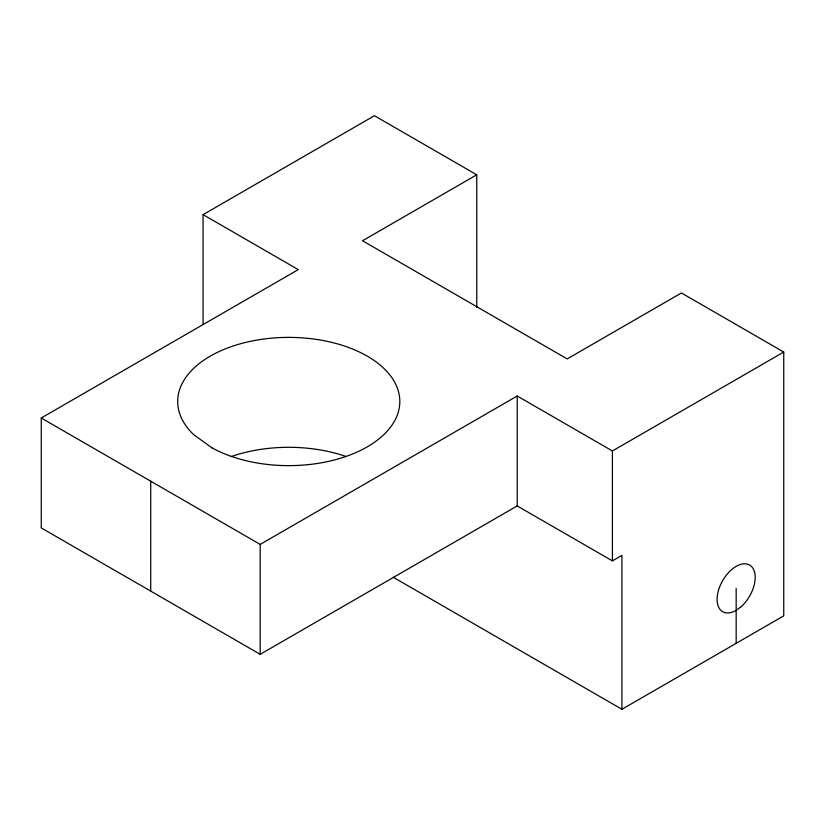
<?xml version="1.0" encoding="UTF-8"?>
<svg xmlns="http://www.w3.org/2000/svg" width="825" height="825" viewBox="0 0 825 825"><rect width="100%" height="100%" fill="white"/><g stroke="black" fill="none" stroke-linecap="round" stroke-linejoin="round"><path stroke-width="1.24" d="M203.074 324.565L203.074 214.644L374.426 115.717L476.757 174.797L476.757 307.343M476.757 174.797L362.526 240.756L567.188 358.916L681.419 292.968L783.75 352.048L783.75 615.852L621.926 709.283L621.926 555.39L612.408 560.887L517.213 505.931L260.195 654.318L41.25 527.918L41.25 417.997L298.268 269.61L203.074 214.644M41.25 417.997L260.195 544.397L517.213 396.01L612.408 450.966L783.75 352.048M393.278 577.273L621.926 709.283M736.158 588.369L736.158 643.325M612.408 450.966L612.408 560.887M517.213 396.01L517.213 505.931M260.195 544.397L260.195 654.318M150.717 481.192L150.717 591.113M231.124 456.607A111.066 64.123 0 0 1 345.912 456.452M740.53 607.241L735.591 610.675A26.926 15.541 -60 0 1 719.142 588.308A26.926 15.541 -60 0 1 751.101 566.115A26.926 15.541 -60 0 1 740.53 607.241M211.953 447.831L193.803 434.775A111.066 64.123 0 0 1 276.643 337.765A111.066 64.123 0 0 1 393.927 422.111A111.066 64.123 0 0 1 211.953 447.831"/></g></svg>
